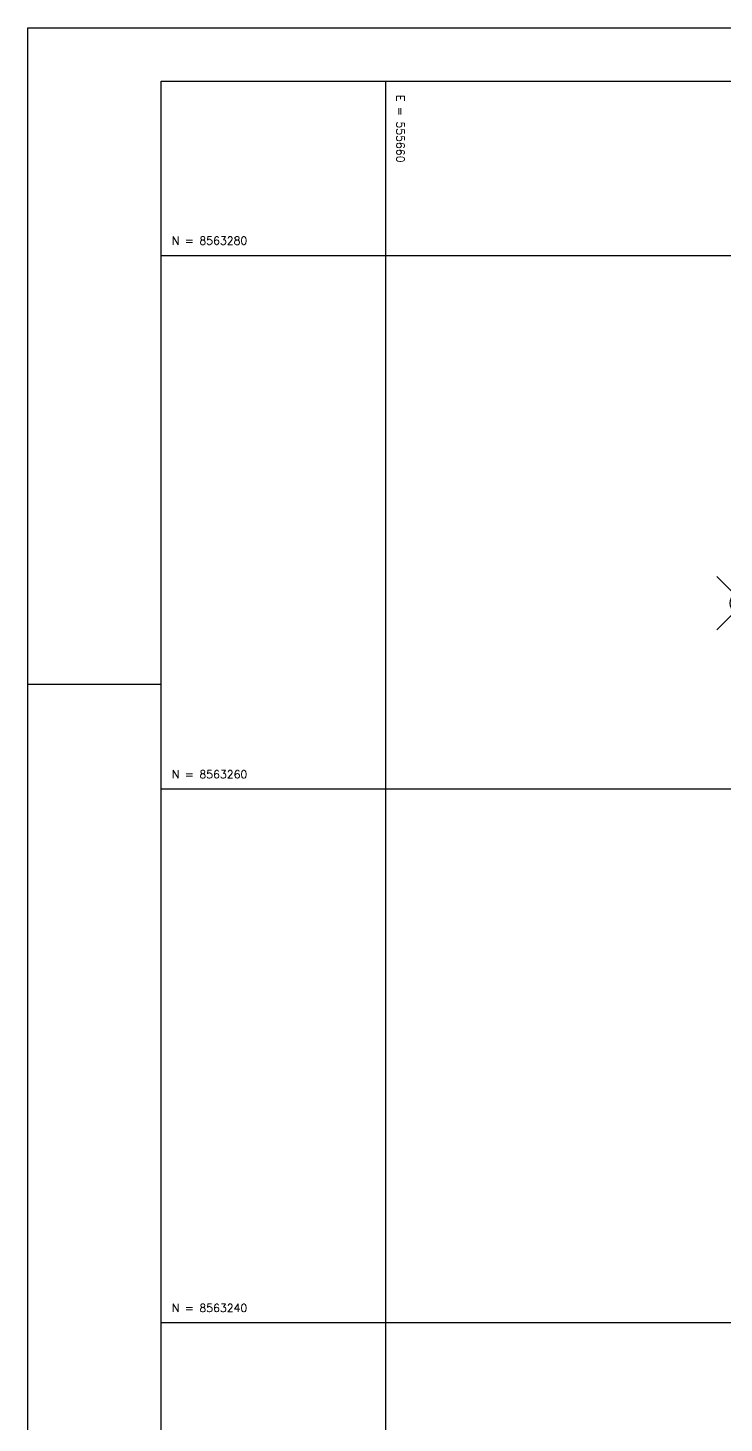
# Model space of a CAD drawing. Header units: inches. Extents: x 555647 to 1112117, y 8563097 to 17126483.
# Drawn here: x 555646.6 to 555672.7, y 8563236.2 to 8563288.5 of the extents above; entities that cross this region are included whole.
import ezdxf

# ---------------------------------------------------------------- set-up
doc = ezdxf.new("R2010")
doc.units = ezdxf.units.IN
doc.header["$MEASUREMENT"] = 0
doc.header["$PDMODE"] = 35
doc.header["$PDSIZE"] = -1
doc.linetypes.add('CONTINUO', pattern=[0])
doc.layers.add('_MURO', color=7, linetype='CONTINUO')
doc.layers.add('MALHA', color=8, linetype='Continuous')
doc.styles.add('SIMPLEX', font='simplex.shx', dxfattribs={"height": 0.3})

# ---------------------------------------------------------------- blocks, each defined once
blk = doc.blocks.new('SIMB_PONTO')
at = {"color": 0}
blk.add_point((0, 0), dxfattribs=at)
for tag in ['desc:', 'cota:', 'pto:']:
    blk.add_attdef(tag, (0, 0), '', height=1)

msp = doc.modelspace()

# ---------------------------------------------------------------- linework, layer by layer
for p, q in [((555646.583, 8563288.524), (555765.383, 8563288.524)), ((555646.583, 8563204.524), (555646.583, 8563288.524))]:
    msp.add_line(p, q)
at = {"color": 5}
for p, q in [((555651.583, 8563286.524), (555763.383, 8563286.524)), ((555651.583, 8563206.524), (555651.583, 8563286.524))]:
    msp.add_line(p, q, dxfattribs=at)
at = {"color": 1}
msp.add_line((555646.583, 8563263.924), (555651.583, 8563263.924), dxfattribs=at)
at = {"layer": 'MALHA', "color": 8, "linetype": 'CONTINUO'}
for p, q in [((555660, 8563206.524, 2.154), (555660, 8563286.524, -2.034)), ((555651.583, 8563280, -3.015), (555731.783, 8563280, -0.495)), ((555651.583, 8563260, -3.015), (555731.783, 8563260, -0.495)), ((555651.583, 8563240, -3.015), (555731.783, 8563240, -0.495))]:
    msp.add_line(p, q, dxfattribs=at)

# ---------------------------------------------------------------- block references
at = {"layer": '_MURO', "color": 3}
ref = msp.add_blockref('SIMB_PONTO', (555673.42, 8563266.969, 78.995), dxfattribs=at)
ref.add_attrib('COTA', '78,995', (555673.401, 8563267.168, 78.995), dxfattribs={"layer": '0', "color": 7, "height": 0.3, "style": 'SIMPLEX'})

# ---------------------------------------------------------------- texts
at = {"layer": 'MALHA', "color": 8, "style": 'SIMPLEX'}
msp.add_text('E = 555660', height=0.3, rotation=270, dxfattribs=at).set_placement((555660.4, 8563286.012, 0.006))
for s, p in [('N = 8563280', (555651.983, 8563280.4)), ('N = 8563260', (555651.983, 8563260.4)), ('N = 8563240', (555651.983, 8563240.4))]:
    msp.add_text(s, height=0.3, dxfattribs=at).set_placement(p)

doc.saveas('drawing.dxf')
